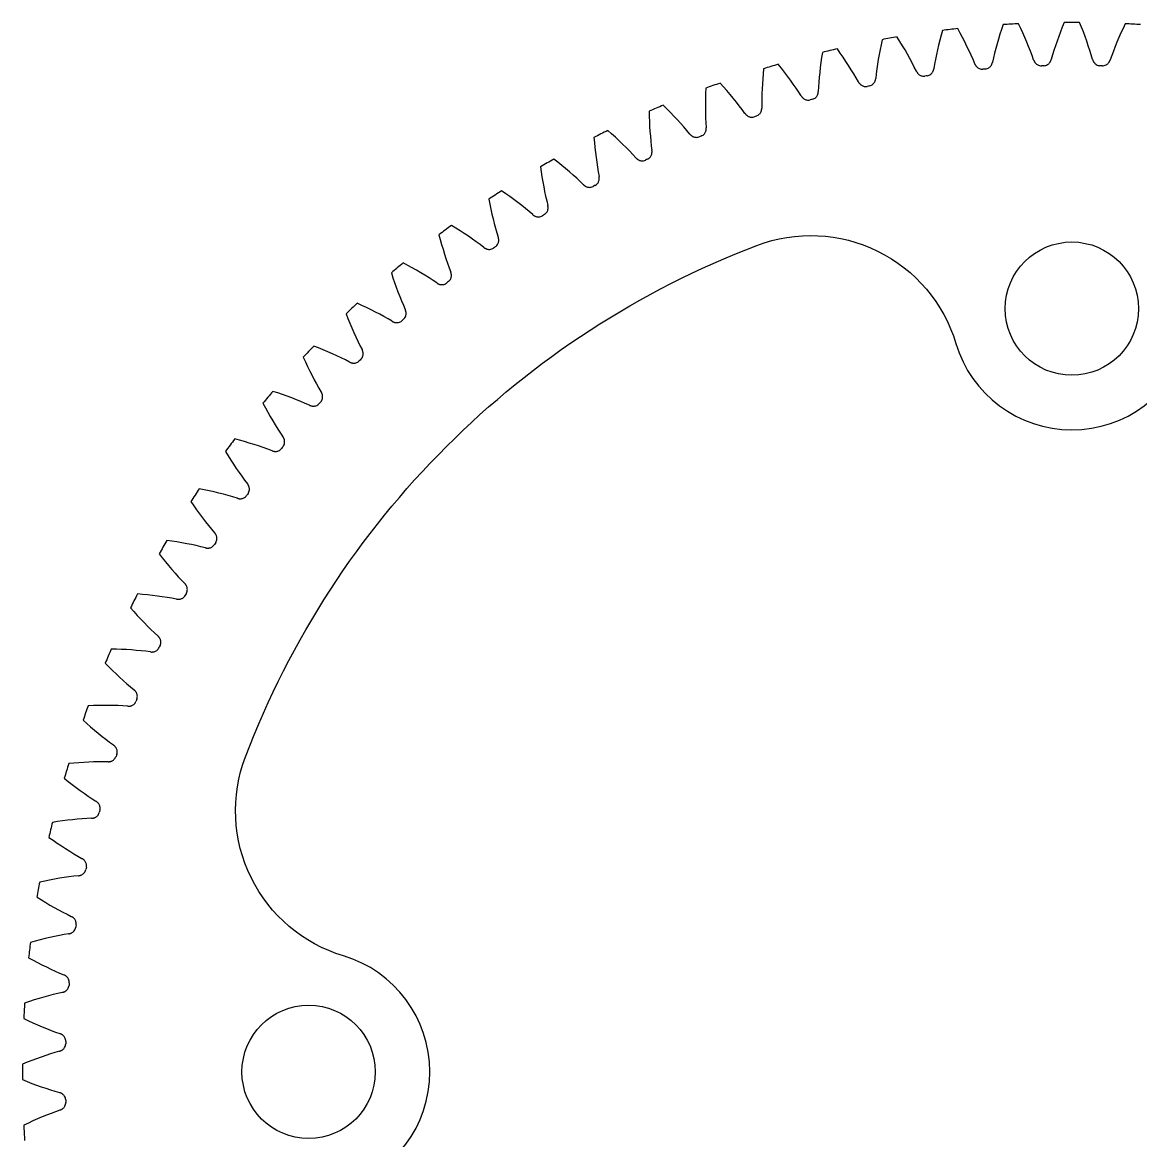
# Model space of a CAD drawing. Header units: inches. Extents: x -1.73 to 1.73, y -1.73 to 1.73.
# Drawn here: x -1.732 to 0.113, y -0.113 to 1.732 of the extents above; entities that cross this region are included whole.
import ezdxf

# ---------------------------------------------------------------- set-up
doc = ezdxf.new("R2010")
doc.units = ezdxf.units.IN
doc.layers.get('0').update_dxf_attribs({"linetype": 'CONTINUOUS'})

msp = doc.modelspace()

# ---------------------------------------------------------------- linework, layer by layer
for p, q in [((-0.16, 1.6635), (-0.1602, 1.6638)), ((-0.1312, 1.6664), (-0.1313, 1.666)), ((-0.063, 1.67), (-0.0632, 1.6703)), ((-0.034, 1.6712), (-0.0342, 1.6708)), ((0.0342, 1.6708), (0.034, 1.6712)), ((0.0632, 1.6703), (0.063, 1.67)), ((-0.2565, 1.6513), (-0.2567, 1.6517)), ((-0.2278, 1.6559), (-0.2279, 1.6555)), ((-0.3521, 1.6336), (-0.3523, 1.634)), ((-0.3237, 1.6399), (-0.3238, 1.6395)), ((-0.4465, 1.6104), (-0.4467, 1.6107)), ((-0.4185, 1.6183), (-0.4186, 1.6179)), ((-0.5119, 1.5912), (-0.5119, 1.5908)), ((-0.5393, 1.5817), (-0.5396, 1.582)), ((-0.6036, 1.5588), (-0.6036, 1.5584)), ((-0.6304, 1.5477), (-0.6307, 1.548)), ((-0.6932, 1.521), (-0.6931, 1.5206)), ((-0.7193, 1.5084), (-0.7196, 1.5087)), ((-0.7805, 1.4781), (-0.7804, 1.4777)), ((-0.8058, 1.464), (-0.8061, 1.4643)), ((-0.8651, 1.4303), (-0.865, 1.4299)), ((-0.8896, 1.4147), (-0.8899, 1.415)), ((-0.9468, 1.3775), (-0.9467, 1.3772)), ((-0.9703, 1.3606), (-0.9707, 1.3608)), ((-1.0253, 1.3202), (-1.0251, 1.3198)), ((-1.0478, 1.3019), (-1.0481, 1.3021)), ((-1.1003, 1.2583), (-1.1001, 1.2579)), ((-1.1217, 1.2387), (-1.1221, 1.2389)), ((-1.1716, 1.1922), (-1.1714, 1.1918)), ((-1.1918, 1.1714), (-1.1922, 1.1716)), ((-1.2389, 1.1221), (-1.2387, 1.1217)), ((-1.2579, 1.1001), (-1.2583, 1.1003)), ((-1.3021, 1.0481), (-1.3019, 1.0478)), ((-1.3198, 1.0251), (-1.3202, 1.0253)), ((-1.3608, 0.9707), (-1.3606, 0.9703)), ((-1.3772, 0.9467), (-1.3775, 0.9468)), ((-1.415, 0.8899), (-1.4147, 0.8896)), ((-1.4299, 0.865), (-1.4303, 0.8651)), ((-1.4643, 0.8061), (-1.464, 0.8058)), ((-1.4777, 0.7804), (-1.4781, 0.7805)), ((-1.5087, 0.7196), (-1.5084, 0.7193)), ((-1.5206, 0.6931), (-1.521, 0.6932)), ((-1.548, 0.6307), (-1.5477, 0.6304)), ((-1.5584, 0.6036), (-1.5588, 0.6036)), ((-1.582, 0.5396), (-1.5817, 0.5393)), ((-1.5908, 0.5119), (-1.5912, 0.5119)), ((-1.6107, 0.4467), (-1.6104, 0.4465)), ((-1.6179, 0.4186), (-1.6183, 0.4185)), ((-1.634, 0.3523), (-1.6336, 0.3521)), ((-1.6395, 0.3238), (-1.6399, 0.3237)), ((-1.6517, 0.2567), (-1.6513, 0.2565)), ((-1.6555, 0.2279), (-1.6559, 0.2278)), ((-1.6638, 0.1602), (-1.6635, 0.16)), ((-1.666, 0.1313), (-1.6664, 0.1312)), ((-1.6703, 0.0632), (-1.67, 0.063)), ((-1.6708, 0.0342), (-1.6712, 0.034)), ((-1.6712, -0.034), (-1.6708, -0.0342)), ((-1.67, -0.063), (-1.6703, -0.0632))]:
    msp.add_line(p, q)
msp.add_lwpolyline([(0.1916, -1.2023, 0.743907), (-0.1916, -1.2023, -0.43565), (-0.5201, -1.3641, -0.213744), (-1.3641, -0.5201, -0.43565), (-1.2023, -0.1916, 0.743907), (-1.2023, 0.1916, -0.43565), (-1.3641, 0.5201, -0.213744), (-0.5201, 1.3641, -0.43565), (-0.1916, 1.2023, 0.743907), (0.1916, 1.2023, -0.43565), (0.5201, 1.3641, -0.213744), (1.3641, 0.5201, -0.43565), (1.2023, 0.1916, 0.743907), (1.2023, -0.1916, -0.43565), (1.3641, -0.5201, -0.213744), (0.5201, -1.3641, -0.43565)], format="xyb", close=True)
for centre in [(0, 1.2598), (-1.2598, 0)]:
    msp.add_circle(centre, 0.11)
for radius, start, end in [(1.7323, 96.2449, 97.0884), (1.7323, 92.9116, 93.7551), (1.7323, 89.5783, 90.4217), (1.7323, 86.2449, 87.0884), (1.7323, 99.5783, 100.4217), (1.7323, 102.9116, 103.7551), (1.7323, 106.2449, 107.0884), (1.6614, 98.265, 98.4016), (1.6614, 94.9317, 95.0683), (1.6614, 91.5984, 91.735), (1.6614, 88.265, 88.4016), (1.7323, 109.5783, 110.4217), (1.6614, 101.5984, 101.735), (1.7323, 112.9116, 113.7551), (1.6614, 104.9317, 105.0683), (1.6614, 108.265, 108.4016), (1.7323, 116.2449, 117.0884), (1.6614, 111.5984, 111.735), (1.7323, 119.5783, 120.4217), (1.6614, 114.9317, 115.0683), (1.6614, 118.265, 118.4016), (1.7323, 122.9116, 123.7551), (1.6614, 121.5984, 121.735), (1.7323, 126.2449, 127.0884), (1.6614, 124.9317, 125.0683), (1.7323, 129.5783, 130.4217), (1.6614, 128.265, 128.4016), (1.7323, 132.9116, 133.7551), (1.6614, 131.5984, 131.735), (1.7323, 136.2449, 137.0884), (1.6614, 134.9317, 135.0683), (1.7323, 139.5783, 140.4217), (1.6614, 138.265, 138.4016), (1.7323, 142.9116, 143.7551), (1.6614, 141.5984, 141.735), (1.7323, 146.2449, 147.0884), (1.6614, 144.9317, 145.0683), (1.7323, 149.5783, 150.4217), (1.6614, 148.265, 148.4016), (1.7323, 152.9116, 153.7551), (1.6614, 151.5984, 151.735), (1.6614, 154.9317, 155.0683), (1.7323, 156.2449, 157.0884), (1.6614, 158.265, 158.4016), (1.7323, 159.5783, 160.4217), (1.6614, 161.5984, 161.735), (1.7323, 162.9116, 163.7551), (1.6614, 164.9317, 165.0683), (1.7323, 166.2449, 167.0884), (1.6614, 168.265, 168.4016), (1.7323, 169.5783, 170.4217), (1.6614, 171.5984, 171.735), (1.7323, 172.9116, 173.7551), (1.6614, 174.9317, 175.0683), (1.7323, 176.2449, 177.0884), (1.6614, 178.265, 178.4016), (1.7323, 179.5783, 180.4217), (1.6614, 181.5984, 181.735), (1.7323, 182.9116, 183.7551)]:
    msp.add_arc((0, 0), radius, start, end)
for centre, major_axis, start_param, end_param in [((-0.0648, 1.7777), (-0.128, -0.2829), 5.091173, 5.323357), ((-0.3469, 1.7447), (0.1898, -0.2457), 0.959828, 1.192013), ((0.0386, 1.7784), (-0.1442, -0.2749), 5.091173, 5.323357), ((-0.2448, 1.7619), (0.1752, -0.2563), 0.959828, 1.192013), ((0.142, 1.7732), (-0.16, -0.2661), 5.091173, 5.323357), ((-0.142, 1.7732), (0.16, -0.2661), 0.959828, 1.192013), ((0.2448, 1.7619), (-0.1752, -0.2563), 5.091173, 5.323357), ((-0.1681, 1.7709), (-0.1113, -0.2898), 5.091173, 5.323357), ((-0.4477, 1.7216), (0.2037, -0.2343), 0.959828, 1.192013), ((-0.2708, 1.7581), (-0.0943, -0.2958), 5.091173, 5.323357), ((-0.5471, 1.6926), (0.217, -0.222), 0.959828, 1.192013), ((-0.6446, 1.658), (-0.2296, 0.209), 4.101421, 4.333605), ((-0.3725, 1.7394), (-0.0769, -0.3008), 5.091173, 5.323357), ((-0.7399, 1.6177), (-0.2413, 0.1953), 4.101421, 4.333605), ((-0.4731, 1.7148), (-0.0593, -0.3047), 5.091173, 5.323357), ((-0.8327, 1.5719), (-0.2523, 0.181), 4.101421, 4.333605), ((-0.572, 1.6844), (-0.0415, -0.3077), 5.091173, 5.323357), ((-0.9227, 1.5209), (-0.2624, 0.166), 4.101421, 4.333605), ((-0.6689, 1.6483), (-0.0235, -0.3096), 5.091173, 5.323357), ((-1.0095, 1.4646), (-0.2716, 0.1504), 4.101421, 4.333605), ((-0.7636, 1.6066), (-0.0055, -0.3104), 5.091173, 5.323357), ((-0.8558, 1.5595), (0.0126, -0.3102), 5.091173, 5.323357), ((-1.093, 1.4035), (-0.2799, 0.1344), 4.101421, 4.333605), ((-1.1727, 1.3375), (-0.2872, 0.1179), 4.101421, 4.333605), ((-0.945, 1.5071), (0.0306, -0.309), 5.091173, 5.323357), ((-1.2485, 1.2671), (-0.2936, 0.101), 4.101421, 4.333605), ((-1.031, 1.4496), (0.0485, -0.3067), 5.091173, 5.323357), ((-1.3201, 1.1923), (-0.299, 0.0838), 4.101421, 4.333605), ((-1.1136, 1.3872), (0.0662, -0.3033), 5.091173, 5.323357), ((-1.3872, 1.1136), (-0.3033, 0.0662), 4.101421, 4.333605), ((-1.1923, 1.3201), (0.0838, -0.299), 5.091173, 5.323357), ((-1.4496, 1.031), (-0.3067, 0.0485), 4.101421, 4.333605), ((-1.2671, 1.2485), (0.101, -0.2936), 5.091173, 5.323357), ((-1.5071, 0.945), (-0.309, 0.0306), 4.101421, 4.333605), ((-1.3375, 1.1727), (0.1179, -0.2872), 5.091173, 5.323357), ((-1.5595, 0.8558), (-0.3102, 0.0126), 4.101421, 4.333605), ((-1.4035, 1.093), (0.1344, -0.2799), 5.091173, 5.323357), ((-1.6066, 0.7636), (-0.3104, -0.0055), 4.101421, 4.333605), ((-1.4646, 1.0095), (0.1504, -0.2716), 5.091173, 5.323357), ((-1.6483, 0.6689), (-0.3096, -0.0235), 4.101421, 4.333605), ((-1.5209, 0.9227), (0.166, -0.2624), 5.091173, 5.323357), ((-1.6844, 0.572), (-0.3077, -0.0415), 4.101421, 4.333605), ((-1.5719, 0.8327), (0.181, -0.2523), 5.091173, 5.323357), ((-1.7148, 0.4731), (-0.3047, -0.0593), 4.101421, 4.333605), ((-1.6177, 0.7399), (0.1953, -0.2413), 5.091173, 5.323357), ((-1.7394, 0.3725), (-0.3008, -0.0769), 4.101421, 4.333605), ((-1.658, 0.6446), (0.209, -0.2296), 5.091173, 5.323357), ((-1.7581, 0.2708), (-0.2958, -0.0943), 4.101421, 4.333605), ((-1.6926, 0.5471), (-0.222, 0.217), 1.94958, 2.181764), ((-1.7709, 0.1681), (-0.2898, -0.1113), 4.101421, 4.333605), ((-1.7216, 0.4477), (-0.2343, 0.2037), 1.94958, 2.181764), ((-1.7777, 0.0648), (-0.2829, -0.128), 4.101421, 4.333605), ((-1.7447, 0.3469), (-0.2457, 0.1898), 1.94958, 2.181764), ((-1.7784, -0.0386), (-0.2749, -0.1442), 4.101421, 4.333605), ((-1.7619, 0.2448), (-0.2563, 0.1752), 1.94958, 2.181764), ((-1.7732, -0.142), (-0.2661, -0.16), 4.101421, 4.333605), ((-1.7732, 0.142), (-0.2661, 0.16), 1.94958, 2.181764), ((-1.7619, -0.2448), (-0.2563, -0.1752), 4.101421, 4.333605)]:
    msp.add_ellipse(centre, major_axis=major_axis, ratio=0.386559, start_param=start_param, end_param=end_param)
for points, knots in [([(-0.16, 1.6635), (-0.1599, 1.6631), (-0.1595, 1.6624), (-0.159, 1.6614), (-0.1584, 1.6605), (-0.1576, 1.6595), (-0.1565, 1.6583), (-0.155, 1.657), (-0.1519, 1.6552), (-0.1489, 1.6547), (-0.1468, 1.6549)], [0, 0, 0, 0, 0.075762, 0.132597, 0.197089, 0.272774, 0.364625, 0.479176, 0.623366, 1, 1, 1, 1]), ([(-0.1428, 1.6553), (-0.1407, 1.6554), (-0.1379, 1.6565), (-0.1351, 1.6588), (-0.1338, 1.6603), (-0.1329, 1.6616), (-0.1323, 1.6628), (-0.1319, 1.6638), (-0.1316, 1.6648), (-0.1314, 1.6656), (-0.1313, 1.666)], [0, 0, 0, 0, 0.376634, 0.520824, 0.635375, 0.727226, 0.802911, 0.867403, 0.924238, 1, 1, 1, 1]), ([(-0.063, 1.67), (-0.0629, 1.6696), (-0.0626, 1.6689), (-0.0621, 1.6679), (-0.0616, 1.6669), (-0.0609, 1.6658), (-0.0598, 1.6646), (-0.0584, 1.6632), (-0.0554, 1.6613), (-0.0524, 1.6606), (-0.0503, 1.6607)], [0, 0, 0, 0, 0.075762, 0.132597, 0.197089, 0.272774, 0.364625, 0.479176, 0.623366, 1, 1, 1, 1]), ([(-0.0463, 1.6608), (-0.0442, 1.6608), (-0.0413, 1.6617), (-0.0384, 1.6638), (-0.037, 1.6653), (-0.0361, 1.6665), (-0.0354, 1.6677), (-0.0349, 1.6687), (-0.0345, 1.6697), (-0.0343, 1.6704), (-0.0342, 1.6708)], [0, 0, 0, 0, 0.376634, 0.520824, 0.635375, 0.727226, 0.802911, 0.867403, 0.924238, 1, 1, 1, 1]), ([(0.0342, 1.6708), (0.0343, 1.6704), (0.0345, 1.6697), (0.0349, 1.6687), (0.0354, 1.6677), (0.0361, 1.6665), (0.037, 1.6653), (0.0384, 1.6638), (0.0413, 1.6617), (0.0442, 1.6608), (0.0463, 1.6608)], [0, 0, 0, 0, 0.075762, 0.132597, 0.197089, 0.272774, 0.364625, 0.479176, 0.623366, 1, 1, 1, 1]), ([(0.0503, 1.6607), (0.0524, 1.6606), (0.0554, 1.6613), (0.0584, 1.6632), (0.0598, 1.6646), (0.0609, 1.6658), (0.0616, 1.6669), (0.0621, 1.6679), (0.0626, 1.6689), (0.0629, 1.6696), (0.063, 1.67)], [0, 0, 0, 0, 0.376634, 0.520824, 0.635375, 0.727226, 0.802911, 0.867403, 0.924238, 1, 1, 1, 1]), ([(-0.2565, 1.6513), (-0.2563, 1.651), (-0.2559, 1.6503), (-0.2553, 1.6494), (-0.2547, 1.6485), (-0.2538, 1.6475), (-0.2527, 1.6464), (-0.2511, 1.6452), (-0.2479, 1.6436), (-0.2449, 1.6433), (-0.2428, 1.6436)], [0, 0, 0, 0, 0.075762, 0.132597, 0.197089, 0.272774, 0.364625, 0.479176, 0.623366, 1, 1, 1, 1]), ([(-0.2388, 1.6442), (-0.2367, 1.6445), (-0.2339, 1.6457), (-0.2313, 1.6481), (-0.2301, 1.6497), (-0.2293, 1.6511), (-0.2288, 1.6523), (-0.2284, 1.6533), (-0.2281, 1.6544), (-0.228, 1.6551), (-0.2279, 1.6555)], [0, 0, 0, 0, 0.376634, 0.520824, 0.635375, 0.727226, 0.802911, 0.867403, 0.924238, 1, 1, 1, 1]), ([(-0.3521, 1.6336), (-0.3519, 1.6333), (-0.3515, 1.6326), (-0.3508, 1.6317), (-0.3501, 1.6309), (-0.3492, 1.6299), (-0.348, 1.6289), (-0.3463, 1.6278), (-0.343, 1.6264), (-0.34, 1.6263), (-0.3379, 1.6267)], [0, 0, 0, 0, 0.075762, 0.132597, 0.197089, 0.272774, 0.364625, 0.479176, 0.623366, 1, 1, 1, 1]), ([(-0.334, 1.6275), (-0.3319, 1.6279), (-0.3292, 1.6293), (-0.3268, 1.6319), (-0.3257, 1.6335), (-0.3249, 1.6349), (-0.3245, 1.6362), (-0.3242, 1.6372), (-0.3239, 1.6383), (-0.3238, 1.6391), (-0.3238, 1.6395)], [0, 0, 0, 0, 0.376634, 0.520824, 0.635375, 0.727226, 0.802911, 0.867403, 0.924238, 1, 1, 1, 1]), ([(-0.4465, 1.6104), (-0.4462, 1.61), (-0.4458, 1.6094), (-0.4451, 1.6086), (-0.4443, 1.6078), (-0.4434, 1.6069), (-0.4421, 1.6059), (-0.4404, 1.6049), (-0.437, 1.6037), (-0.434, 1.6037), (-0.4319, 1.6043)], [0, 0, 0, 0, 0.075762, 0.132597, 0.197089, 0.272774, 0.364625, 0.479176, 0.623366, 1, 1, 1, 1]), ([(-0.4281, 1.6053), (-0.426, 1.6059), (-0.4234, 1.6074), (-0.4211, 1.6101), (-0.4201, 1.6118), (-0.4195, 1.6133), (-0.4191, 1.6145), (-0.4188, 1.6156), (-0.4187, 1.6167), (-0.4186, 1.6175), (-0.4186, 1.6179)], [0, 0, 0, 0, 0.376634, 0.520824, 0.635375, 0.727226, 0.802911, 0.867403, 0.924238, 1, 1, 1, 1]), ([(-0.5207, 1.5777), (-0.5187, 1.5784), (-0.5162, 1.58), (-0.514, 1.5829), (-0.5131, 1.5847), (-0.5126, 1.5862), (-0.5122, 1.5874), (-0.5121, 1.5885), (-0.5119, 1.5896), (-0.5119, 1.5904), (-0.5119, 1.5908)], [0, 0, 0, 0, 0.376634, 0.520824, 0.635375, 0.727226, 0.802911, 0.867403, 0.924238, 1, 1, 1, 1]), ([(-0.5393, 1.5817), (-0.5391, 1.5814), (-0.5386, 1.5808), (-0.5379, 1.58), (-0.5371, 1.5792), (-0.5361, 1.5784), (-0.5347, 1.5775), (-0.533, 1.5766), (-0.5295, 1.5756), (-0.5265, 1.5758), (-0.5245, 1.5765)], [0, 0, 0, 0, 0.075762, 0.132597, 0.197089, 0.272774, 0.364625, 0.479176, 0.623366, 1, 1, 1, 1]), ([(-0.6116, 1.5448), (-0.6096, 1.5455), (-0.6071, 1.5473), (-0.6052, 1.5503), (-0.6044, 1.5522), (-0.6039, 1.5537), (-0.6037, 1.555), (-0.6036, 1.5561), (-0.6035, 1.5572), (-0.6035, 1.5579), (-0.6036, 1.5584)], [0, 0, 0, 0, 0.376634, 0.520824, 0.635375, 0.727226, 0.802911, 0.867403, 0.924238, 1, 1, 1, 1]), ([(-0.6304, 1.5477), (-0.6301, 1.5474), (-0.6296, 1.5468), (-0.6288, 1.546), (-0.628, 1.5453), (-0.6269, 1.5445), (-0.6256, 1.5437), (-0.6237, 1.543), (-0.6202, 1.5422), (-0.6172, 1.5425), (-0.6152, 1.5433)], [0, 0, 0, 0, 0.075762, 0.132597, 0.197089, 0.272774, 0.364625, 0.479176, 0.623366, 1, 1, 1, 1]), ([(-0.7004, 1.5066), (-0.6984, 1.5075), (-0.6961, 1.5094), (-0.6943, 1.5125), (-0.6936, 1.5144), (-0.6932, 1.5159), (-0.6931, 1.5172), (-0.693, 1.5183), (-0.693, 1.5195), (-0.6931, 1.5202), (-0.6931, 1.5206)], [0, 0, 0, 0, 0.376634, 0.520824, 0.635375, 0.727226, 0.802911, 0.867403, 0.924238, 1, 1, 1, 1]), ([(-0.7193, 1.5084), (-0.719, 1.5081), (-0.7185, 1.5076), (-0.7177, 1.5069), (-0.7168, 1.5062), (-0.7157, 1.5055), (-0.7143, 1.5048), (-0.7124, 1.5041), (-0.7089, 1.5035), (-0.7059, 1.504), (-0.7039, 1.5049)], [0, 0, 0, 0, 0.075762, 0.132597, 0.197089, 0.272774, 0.364625, 0.479176, 0.623366, 1, 1, 1, 1]), ([(-0.7868, 1.4633), (-0.7849, 1.4643), (-0.7827, 1.4664), (-0.7811, 1.4696), (-0.7805, 1.4715), (-0.7802, 1.4731), (-0.7801, 1.4744), (-0.7801, 1.4755), (-0.7802, 1.4766), (-0.7803, 1.4773), (-0.7804, 1.4777)], [0, 0, 0, 0, 0.376634, 0.520824, 0.635375, 0.727226, 0.802911, 0.867403, 0.924238, 1, 1, 1, 1]), ([(-0.8058, 1.464), (-0.8055, 1.4637), (-0.8049, 1.4633), (-0.8041, 1.4626), (-0.8031, 1.462), (-0.802, 1.4613), (-0.8005, 1.4607), (-0.7986, 1.4601), (-0.7951, 1.4597), (-0.7921, 1.4604), (-0.7903, 1.4614)], [0, 0, 0, 0, 0.075762, 0.132597, 0.197089, 0.272774, 0.364625, 0.479176, 0.623366, 1, 1, 1, 1]), ([(-0.8705, 1.4151), (-0.8687, 1.4162), (-0.8666, 1.4184), (-0.8652, 1.4217), (-0.8647, 1.4236), (-0.8645, 1.4252), (-0.8645, 1.4265), (-0.8646, 1.4276), (-0.8647, 1.4287), (-0.8649, 1.4295), (-0.865, 1.4299)], [0, 0, 0, 0, 0.376634, 0.520824, 0.635375, 0.727226, 0.802911, 0.867403, 0.924238, 1, 1, 1, 1]), ([(-0.8896, 1.4147), (-0.8892, 1.4144), (-0.8887, 1.414), (-0.8877, 1.4133), (-0.8868, 1.4128), (-0.8856, 1.4122), (-0.8841, 1.4117), (-0.8822, 1.4112), (-0.8786, 1.411), (-0.8757, 1.4119), (-0.8739, 1.413)], [0, 0, 0, 0, 0.075762, 0.132597, 0.197089, 0.272774, 0.364625, 0.479176, 0.623366, 1, 1, 1, 1]), ([(-0.9513, 1.3621), (-0.9496, 1.3633), (-0.9476, 1.3656), (-0.9464, 1.369), (-0.946, 1.3709), (-0.9459, 1.3725), (-0.946, 1.3738), (-0.9461, 1.3749), (-0.9464, 1.376), (-0.9465, 1.3767), (-0.9467, 1.3772)], [0, 0, 0, 0, 0.376634, 0.520824, 0.635375, 0.727226, 0.802911, 0.867403, 0.924238, 1, 1, 1, 1]), ([(-0.9703, 1.3606), (-0.97, 1.3603), (-0.9694, 1.3599), (-0.9684, 1.3593), (-0.9674, 1.3588), (-0.9662, 1.3583), (-0.9647, 1.3579), (-0.9628, 1.3575), (-0.9592, 1.3575), (-0.9563, 1.3586), (-0.9546, 1.3598)], [0, 0, 0, 0, 0.075762, 0.132597, 0.197089, 0.272774, 0.364625, 0.479176, 0.623366, 1, 1, 1, 1]), ([(-1.0289, 1.3045), (-1.0272, 1.3058), (-1.0254, 1.3082), (-1.0244, 1.3117), (-1.0241, 1.3136), (-1.0241, 1.3152), (-1.0243, 1.3165), (-1.0245, 1.3176), (-1.0248, 1.3187), (-1.025, 1.3194), (-1.0251, 1.3198)], [0, 0, 0, 0, 0.376634, 0.520824, 0.635375, 0.727226, 0.802911, 0.867403, 0.924238, 1, 1, 1, 1]), ([(-1.0478, 1.3019), (-1.0474, 1.3016), (-1.0468, 1.3012), (-1.0458, 1.3007), (-1.0448, 1.3003), (-1.0436, 1.2998), (-1.042, 1.2995), (-1.0401, 1.2993), (-1.0365, 1.2995), (-1.0337, 1.3007), (-1.032, 1.302)], [0, 0, 0, 0, 0.075762, 0.132597, 0.197089, 0.272774, 0.364625, 0.479176, 0.623366, 1, 1, 1, 1]), ([(-1.103, 1.2424), (-1.1014, 1.2438), (-1.0998, 1.2464), (-1.0989, 1.2499), (-1.0988, 1.2518), (-1.0989, 1.2534), (-1.0991, 1.2547), (-1.0994, 1.2558), (-1.0997, 1.2569), (-1.1, 1.2576), (-1.1001, 1.2579)], [0, 0, 0, 0, 0.376634, 0.520824, 0.635375, 0.727226, 0.802911, 0.867403, 0.924238, 1, 1, 1, 1]), ([(-1.1217, 1.2387), (-1.1214, 1.2385), (-1.1207, 1.2382), (-1.1197, 1.2377), (-1.1186, 1.2373), (-1.1174, 1.237), (-1.1158, 1.2367), (-1.1138, 1.2366), (-1.1103, 1.237), (-1.1076, 1.2384), (-1.106, 1.2398)], [0, 0, 0, 0, 0.075762, 0.132597, 0.197089, 0.272774, 0.364625, 0.479176, 0.623366, 1, 1, 1, 1]), ([(-1.1734, 1.1762), (-1.1719, 1.1777), (-1.1704, 1.1803), (-1.1697, 1.1839), (-1.1697, 1.1858), (-1.1699, 1.1874), (-1.1702, 1.1887), (-1.1705, 1.1898), (-1.1709, 1.1908), (-1.1712, 1.1915), (-1.1714, 1.1918)], [0, 0, 0, 0, 0.376634, 0.520824, 0.635375, 0.727226, 0.802911, 0.867403, 0.924238, 1, 1, 1, 1]), ([(-1.1918, 1.1714), (-1.1915, 1.1712), (-1.1908, 1.1709), (-1.1898, 1.1705), (-1.1887, 1.1702), (-1.1874, 1.1699), (-1.1858, 1.1697), (-1.1839, 1.1697), (-1.1803, 1.1704), (-1.1777, 1.1719), (-1.1762, 1.1734)], [0, 0, 0, 0, 0.075762, 0.132597, 0.197089, 0.272774, 0.364625, 0.479176, 0.623366, 1, 1, 1, 1]), ([(-1.2398, 1.106), (-1.2384, 1.1076), (-1.237, 1.1103), (-1.2366, 1.1138), (-1.2367, 1.1158), (-1.237, 1.1174), (-1.2373, 1.1186), (-1.2377, 1.1197), (-1.2382, 1.1207), (-1.2385, 1.1214), (-1.2387, 1.1217)], [0, 0, 0, 0, 0.376634, 0.520824, 0.635375, 0.727226, 0.802911, 0.867403, 0.924238, 1, 1, 1, 1]), ([(-1.2579, 1.1001), (-1.2576, 1.1), (-1.2569, 1.0997), (-1.2558, 1.0994), (-1.2547, 1.0991), (-1.2534, 1.0989), (-1.2518, 1.0988), (-1.2499, 1.0989), (-1.2464, 1.0998), (-1.2438, 1.1014), (-1.2424, 1.103)], [0, 0, 0, 0, 0.075762, 0.132597, 0.197089, 0.272774, 0.364625, 0.479176, 0.623366, 1, 1, 1, 1]), ([(-1.302, 1.032), (-1.3007, 1.0337), (-1.2995, 1.0365), (-1.2993, 1.0401), (-1.2995, 1.042), (-1.2998, 1.0436), (-1.3003, 1.0448), (-1.3007, 1.0458), (-1.3012, 1.0468), (-1.3016, 1.0474), (-1.3019, 1.0478)], [0, 0, 0, 0, 0.376634, 0.520824, 0.635375, 0.727226, 0.802911, 0.867403, 0.924238, 1, 1, 1, 1]), ([(-1.3198, 1.0251), (-1.3194, 1.025), (-1.3187, 1.0248), (-1.3176, 1.0245), (-1.3165, 1.0243), (-1.3152, 1.0241), (-1.3136, 1.0241), (-1.3117, 1.0244), (-1.3082, 1.0254), (-1.3058, 1.0272), (-1.3045, 1.0289)], [0, 0, 0, 0, 0.075762, 0.132597, 0.197089, 0.272774, 0.364625, 0.479176, 0.623366, 1, 1, 1, 1]), ([(-1.3598, 0.9546), (-1.3586, 0.9563), (-1.3575, 0.9592), (-1.3575, 0.9628), (-1.3579, 0.9647), (-1.3583, 0.9662), (-1.3588, 0.9674), (-1.3593, 0.9684), (-1.3599, 0.9694), (-1.3603, 0.97), (-1.3606, 0.9703)], [0, 0, 0, 0, 0.376634, 0.520824, 0.635375, 0.727226, 0.802911, 0.867403, 0.924238, 1, 1, 1, 1]), ([(-1.3772, 0.9467), (-1.3767, 0.9465), (-1.376, 0.9464), (-1.3749, 0.9461), (-1.3738, 0.946), (-1.3725, 0.9459), (-1.3709, 0.946), (-1.369, 0.9464), (-1.3656, 0.9476), (-1.3633, 0.9496), (-1.3621, 0.9513)], [0, 0, 0, 0, 0.075762, 0.132597, 0.197089, 0.272774, 0.364625, 0.479176, 0.623366, 1, 1, 1, 1]), ([(-1.413, 0.8739), (-1.4119, 0.8757), (-1.411, 0.8786), (-1.4112, 0.8822), (-1.4117, 0.8841), (-1.4122, 0.8856), (-1.4128, 0.8868), (-1.4133, 0.8877), (-1.414, 0.8887), (-1.4144, 0.8892), (-1.4147, 0.8896)], [0, 0, 0, 0, 0.376634, 0.520824, 0.635375, 0.727226, 0.802911, 0.867403, 0.924238, 1, 1, 1, 1]), ([(-1.4299, 0.865), (-1.4295, 0.8649), (-1.4287, 0.8647), (-1.4276, 0.8646), (-1.4265, 0.8645), (-1.4252, 0.8645), (-1.4236, 0.8647), (-1.4217, 0.8652), (-1.4184, 0.8666), (-1.4162, 0.8687), (-1.4151, 0.8705)], [0, 0, 0, 0, 0.075762, 0.132597, 0.197089, 0.272774, 0.364625, 0.479176, 0.623366, 1, 1, 1, 1]), ([(-1.4614, 0.7903), (-1.4604, 0.7921), (-1.4597, 0.7951), (-1.4601, 0.7986), (-1.4607, 0.8005), (-1.4613, 0.802), (-1.462, 0.8031), (-1.4626, 0.8041), (-1.4633, 0.8049), (-1.4637, 0.8055), (-1.464, 0.8058)], [0, 0, 0, 0, 0.376634, 0.520824, 0.635375, 0.727226, 0.802911, 0.867403, 0.924238, 1, 1, 1, 1]), ([(-1.4777, 0.7804), (-1.4773, 0.7803), (-1.4766, 0.7802), (-1.4755, 0.7801), (-1.4744, 0.7801), (-1.4731, 0.7802), (-1.4715, 0.7805), (-1.4696, 0.7811), (-1.4664, 0.7827), (-1.4643, 0.7849), (-1.4633, 0.7868)], [0, 0, 0, 0, 0.075762, 0.132597, 0.197089, 0.272774, 0.364625, 0.479176, 0.623366, 1, 1, 1, 1]), ([(-1.5049, 0.7039), (-1.504, 0.7059), (-1.5035, 0.7089), (-1.5041, 0.7124), (-1.5048, 0.7143), (-1.5055, 0.7157), (-1.5062, 0.7168), (-1.5069, 0.7177), (-1.5076, 0.7185), (-1.5081, 0.719), (-1.5084, 0.7193)], [0, 0, 0, 0, 0.376634, 0.520824, 0.635375, 0.727226, 0.802911, 0.867403, 0.924238, 1, 1, 1, 1]), ([(-1.5206, 0.6931), (-1.5202, 0.6931), (-1.5195, 0.693), (-1.5183, 0.693), (-1.5172, 0.6931), (-1.5159, 0.6932), (-1.5144, 0.6936), (-1.5125, 0.6943), (-1.5094, 0.6961), (-1.5075, 0.6984), (-1.5066, 0.7004)], [0, 0, 0, 0, 0.075762, 0.132597, 0.197089, 0.272774, 0.364625, 0.479176, 0.623366, 1, 1, 1, 1]), ([(-1.5433, 0.6152), (-1.5425, 0.6172), (-1.5422, 0.6202), (-1.543, 0.6237), (-1.5437, 0.6256), (-1.5445, 0.6269), (-1.5453, 0.628), (-1.546, 0.6288), (-1.5468, 0.6296), (-1.5474, 0.6301), (-1.5477, 0.6304)], [0, 0, 0, 0, 0.376634, 0.520824, 0.635375, 0.727226, 0.802911, 0.867403, 0.924238, 1, 1, 1, 1]), ([(-1.5584, 0.6036), (-1.5579, 0.6035), (-1.5572, 0.6035), (-1.5561, 0.6036), (-1.555, 0.6037), (-1.5537, 0.6039), (-1.5522, 0.6044), (-1.5503, 0.6052), (-1.5473, 0.6071), (-1.5455, 0.6096), (-1.5448, 0.6116)], [0, 0, 0, 0, 0.075762, 0.132597, 0.197089, 0.272774, 0.364625, 0.479176, 0.623366, 1, 1, 1, 1]), ([(-1.5765, 0.5245), (-1.5758, 0.5265), (-1.5756, 0.5295), (-1.5766, 0.533), (-1.5775, 0.5347), (-1.5784, 0.5361), (-1.5792, 0.5371), (-1.58, 0.5379), (-1.5808, 0.5386), (-1.5814, 0.5391), (-1.5817, 0.5393)], [0, 0, 0, 0, 0.376634, 0.520824, 0.635375, 0.727226, 0.802911, 0.867403, 0.924238, 1, 1, 1, 1]), ([(-1.5908, 0.5119), (-1.5904, 0.5119), (-1.5896, 0.5119), (-1.5885, 0.5121), (-1.5874, 0.5122), (-1.5862, 0.5126), (-1.5847, 0.5131), (-1.5829, 0.514), (-1.58, 0.5162), (-1.5784, 0.5187), (-1.5777, 0.5207)], [0, 0, 0, 0, 0.075762, 0.132597, 0.197089, 0.272774, 0.364625, 0.479176, 0.623366, 1, 1, 1, 1]), ([(-1.6043, 0.4319), (-1.6037, 0.434), (-1.6037, 0.437), (-1.6049, 0.4404), (-1.6059, 0.4421), (-1.6069, 0.4434), (-1.6078, 0.4443), (-1.6086, 0.4451), (-1.6094, 0.4458), (-1.61, 0.4462), (-1.6104, 0.4465)], [0, 0, 0, 0, 0.376634, 0.520824, 0.635375, 0.727226, 0.802911, 0.867403, 0.924238, 1, 1, 1, 1]), ([(-1.6179, 0.4186), (-1.6175, 0.4186), (-1.6167, 0.4187), (-1.6156, 0.4188), (-1.6145, 0.4191), (-1.6133, 0.4195), (-1.6118, 0.4201), (-1.6101, 0.4211), (-1.6074, 0.4234), (-1.6059, 0.426), (-1.6053, 0.4281)], [0, 0, 0, 0, 0.075762, 0.132597, 0.197089, 0.272774, 0.364625, 0.479176, 0.623366, 1, 1, 1, 1]), ([(-1.6267, 0.3379), (-1.6263, 0.34), (-1.6264, 0.343), (-1.6278, 0.3463), (-1.6289, 0.348), (-1.6299, 0.3492), (-1.6309, 0.3501), (-1.6317, 0.3508), (-1.6326, 0.3515), (-1.6333, 0.3519), (-1.6336, 0.3521)], [0, 0, 0, 0, 0.376634, 0.520824, 0.635375, 0.727226, 0.802911, 0.867403, 0.924238, 1, 1, 1, 1]), ([(-1.6395, 0.3238), (-1.6391, 0.3238), (-1.6383, 0.3239), (-1.6372, 0.3242), (-1.6362, 0.3245), (-1.6349, 0.3249), (-1.6335, 0.3257), (-1.6319, 0.3268), (-1.6293, 0.3292), (-1.6279, 0.3319), (-1.6275, 0.334)], [0, 0, 0, 0, 0.075762, 0.132597, 0.197089, 0.272774, 0.364625, 0.479176, 0.623366, 1, 1, 1, 1]), ([(-1.6436, 0.2428), (-1.6433, 0.2449), (-1.6436, 0.2479), (-1.6452, 0.2511), (-1.6464, 0.2527), (-1.6475, 0.2538), (-1.6485, 0.2547), (-1.6494, 0.2553), (-1.6503, 0.2559), (-1.651, 0.2563), (-1.6513, 0.2565)], [0, 0, 0, 0, 0.376634, 0.520824, 0.635375, 0.727226, 0.802911, 0.867403, 0.924238, 1, 1, 1, 1]), ([(-1.6555, 0.2279), (-1.6551, 0.228), (-1.6544, 0.2281), (-1.6533, 0.2284), (-1.6523, 0.2288), (-1.6511, 0.2293), (-1.6497, 0.2301), (-1.6481, 0.2313), (-1.6457, 0.2339), (-1.6445, 0.2367), (-1.6442, 0.2388)], [0, 0, 0, 0, 0.075762, 0.132597, 0.197089, 0.272774, 0.364625, 0.479176, 0.623366, 1, 1, 1, 1]), ([(-1.6549, 0.1468), (-1.6547, 0.1489), (-1.6552, 0.1519), (-1.657, 0.155), (-1.6583, 0.1565), (-1.6595, 0.1576), (-1.6605, 0.1584), (-1.6614, 0.159), (-1.6624, 0.1595), (-1.6631, 0.1599), (-1.6635, 0.16)], [0, 0, 0, 0, 0.376634, 0.520824, 0.635375, 0.727226, 0.802911, 0.867403, 0.924238, 1, 1, 1, 1]), ([(-1.666, 0.1313), (-1.6656, 0.1314), (-1.6648, 0.1316), (-1.6638, 0.1319), (-1.6628, 0.1323), (-1.6616, 0.1329), (-1.6603, 0.1338), (-1.6588, 0.1351), (-1.6565, 0.1379), (-1.6554, 0.1407), (-1.6553, 0.1428)], [0, 0, 0, 0, 0.075762, 0.132597, 0.197089, 0.272774, 0.364625, 0.479176, 0.623366, 1, 1, 1, 1]), ([(-1.6607, 0.0503), (-1.6606, 0.0524), (-1.6613, 0.0554), (-1.6632, 0.0584), (-1.6646, 0.0598), (-1.6658, 0.0609), (-1.6669, 0.0616), (-1.6679, 0.0621), (-1.6689, 0.0626), (-1.6696, 0.0629), (-1.67, 0.063)], [0, 0, 0, 0, 0.376634, 0.520824, 0.635375, 0.727226, 0.802911, 0.867403, 0.924238, 1, 1, 1, 1]), ([(-1.6708, 0.0342), (-1.6704, 0.0343), (-1.6697, 0.0345), (-1.6687, 0.0349), (-1.6677, 0.0354), (-1.6665, 0.0361), (-1.6653, 0.037), (-1.6638, 0.0384), (-1.6617, 0.0413), (-1.6608, 0.0442), (-1.6608, 0.0463)], [0, 0, 0, 0, 0.075762, 0.132597, 0.197089, 0.272774, 0.364625, 0.479176, 0.623366, 1, 1, 1, 1]), ([(-1.6608, -0.0463), (-1.6608, -0.0442), (-1.6617, -0.0413), (-1.6638, -0.0384), (-1.6653, -0.037), (-1.6665, -0.0361), (-1.6677, -0.0354), (-1.6687, -0.0349), (-1.6697, -0.0345), (-1.6704, -0.0343), (-1.6708, -0.0342)], [0, 0, 0, 0, 0.376634, 0.520824, 0.635375, 0.727226, 0.802911, 0.867403, 0.924238, 1, 1, 1, 1]), ([(-1.67, -0.063), (-1.6696, -0.0629), (-1.6689, -0.0626), (-1.6679, -0.0621), (-1.6669, -0.0616), (-1.6658, -0.0609), (-1.6646, -0.0598), (-1.6632, -0.0584), (-1.6613, -0.0554), (-1.6606, -0.0524), (-1.6607, -0.0503)], [0, 0, 0, 0, 0.075762, 0.132597, 0.197089, 0.272774, 0.364625, 0.479176, 0.623366, 1, 1, 1, 1])]:
    msp.add_open_spline(points, degree=3, knots=knots)

doc.saveas('drawing.dxf')
